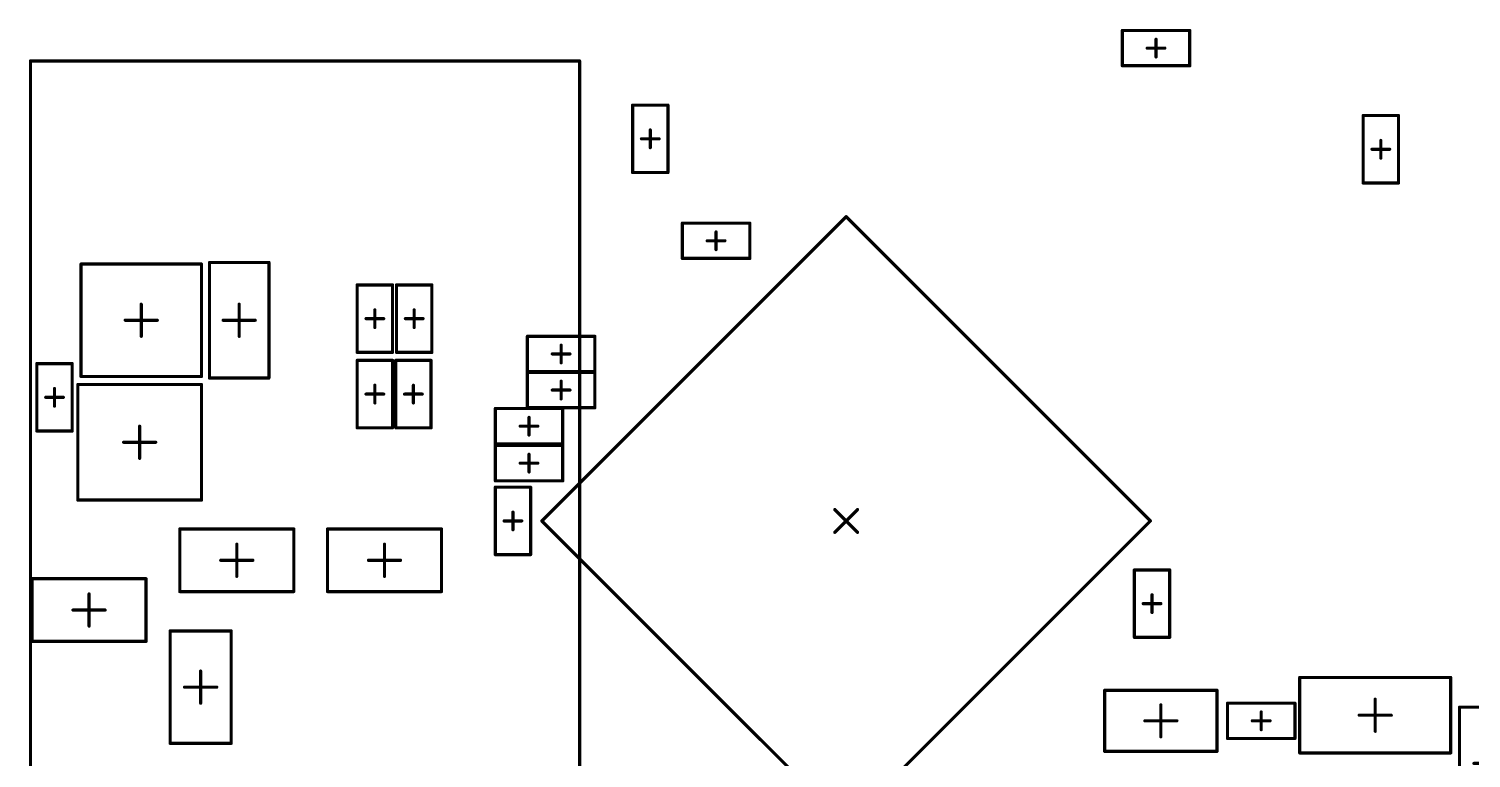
# Model space of a CAD drawing. Header units: millimetres. Extents: x 17 to 252, y 25 to 107.
# Drawn here: x 122.3 to 167.21, y 50.44 to 73.15 of the extents above; entities that cross this region are included whole.
import ezdxf

# ---------------------------------------------------------------- set-up
doc = ezdxf.new("R2010")
doc.units = ezdxf.units.MM
doc.layers.add('Mechanical15', color=56, linetype='Continuous')

# ---------------------------------------------------------------- blocks, each defined once
blk = doc.blocks.new('CAPC1005X06N_17')
at = {"layer": 'Mechanical15', "const_width": 0.1}
for points in [[(-1.05, -0.55), (-1.05, 0.55)], [(-1.05, 0.55), (1.05, 0.55)], [(1.05, -0.55), (1.05, 0.55)], [(-0.275, 0), (0.275, 0)], [(0, -0.275), (0, 0.275)], [(-1.05, -0.55), (1.05, -0.55)]]:
    blk.add_lwpolyline(points, dxfattribs=at)
at = {"layer": 'Mechanical15', "const_width": 0.05}
for points in [[(-1.075, 0.55, 1), (-1.025, 0.55, 1)], [(-1.075, 0.55, 1), (-1.025, 0.55, 1)], [(1.025, 0.55, 1), (1.075, 0.55, 1)], [(1.025, 0.55, 1), (1.075, 0.55, 1)], [(-0.3, 0, 1), (-0.25, 0, 1)], [(-0.025, 0.275, 1), (0.025, 0.275, 1)], [(0.25, 0, 1), (0.3, 0, 1)], [(-0.025, -0.275, 1), (0.025, -0.275, 1)], [(-1.075, -0.55, 1), (-1.025, -0.55, 1)], [(-1.075, -0.55, 1), (-1.025, -0.55, 1)], [(1.025, -0.55, 1), (1.075, -0.55, 1)], [(1.025, -0.55, 1), (1.075, -0.55, 1)]]:
    blk.add_lwpolyline(points, format="xyb", close=True, dxfattribs=at)
blk = doc.blocks.new('CAPC1005X06N_19')
at = {"layer": 'Mechanical15', "const_width": 0.1}
for points in [[(-1.05, 0.55), (-1.05, -0.55)], [(-1.05, 0.55), (1.05, 0.55)], [(1.05, 0.55), (1.05, -0.55)], [(-0.275, 0), (0.275, 0)], [(0, 0.275), (0, -0.275)], [(-1.05, -0.55), (1.05, -0.55)]]:
    blk.add_lwpolyline(points, dxfattribs=at)
at = {"layer": 'Mechanical15', "const_width": 0.05}
for points in [[(-1.075, 0.55, 1), (-1.025, 0.55, 1)], [(-1.075, 0.55, 1), (-1.025, 0.55, 1)], [(1.025, 0.55, 1), (1.075, 0.55, 1)], [(1.025, 0.55, 1), (1.075, 0.55, 1)], [(-0.3, 0, 1), (-0.25, 0, 1)], [(-0.025, 0.275, 1), (0.025, 0.275, 1)], [(0.25, 0, 1), (0.3, 0, 1)], [(-0.025, -0.275, 1), (0.025, -0.275, 1)], [(-1.075, -0.55, 1), (-1.025, -0.55, 1)], [(-1.075, -0.55, 1), (-1.025, -0.55, 1)], [(1.025, -0.55, 1), (1.075, -0.55, 1)], [(1.025, -0.55, 1), (1.075, -0.55, 1)]]:
    blk.add_lwpolyline(points, format="xyb", close=True, dxfattribs=at)
blk = doc.blocks.new('CAPC2012X09N_20')
at = {"layer": 'Mechanical15', "const_width": 0.1}
for points in [[(-1.75, 0.95), (-1.75, -0.95)], [(-1.75, 0.95), (1.75, 0.95)], [(1.75, 0.95), (1.75, -0.95)], [(0, 0.5), (0, -0.5)], [(-0.5, 0), (0.5, 0)], [(-1.75, -0.95), (1.75, -0.95)]]:
    blk.add_lwpolyline(points, dxfattribs=at)
at = {"layer": 'Mechanical15', "const_width": 0.05}
for points in [[(-1.775, 0.95, 1), (-1.725, 0.95, 1)], [(-1.775, 0.95, 1), (-1.725, 0.95, 1)], [(1.725, 0.95, 1), (1.775, 0.95, 1)], [(1.725, 0.95, 1), (1.775, 0.95, 1)], [(-0.025, 0.5, 1), (0.025, 0.5, 1)], [(-0.525, 0, 1), (-0.475, 0, 1)], [(0.475, 0, 1), (0.525, 0, 1)], [(-0.025, -0.5, 1), (0.025, -0.5, 1)], [(-1.775, -0.95, 1), (-1.725, -0.95, 1)], [(-1.775, -0.95, 1), (-1.725, -0.95, 1)], [(1.725, -0.95, 1), (1.775, -0.95, 1)], [(1.725, -0.95, 1), (1.775, -0.95, 1)]]:
    blk.add_lwpolyline(points, format="xyb", close=True, dxfattribs=at)
blk = doc.blocks.new('CAPC1005X06N_21')
at = {"layer": 'Mechanical15', "const_width": 0.1}
for points in [[(-1.05, -0.55), (-1.05, 0.55)], [(-1.05, 0.55), (1.05, 0.55)], [(1.05, -0.55), (1.05, 0.55)], [(-0.275, 0), (0.275, 0)], [(0, -0.275), (0, 0.275)], [(-1.05, -0.55), (1.05, -0.55)]]:
    blk.add_lwpolyline(points, dxfattribs=at)
at = {"layer": 'Mechanical15', "const_width": 0.05}
for points in [[(-1.075, 0.55, 1), (-1.025, 0.55, 1)], [(-1.075, 0.55, 1), (-1.025, 0.55, 1)], [(1.025, 0.55, 1), (1.075, 0.55, 1)], [(1.025, 0.55, 1), (1.075, 0.55, 1)], [(-0.3, 0, 1), (-0.25, 0, 1)], [(-0.025, 0.275, 1), (0.025, 0.275, 1)], [(0.25, 0, 1), (0.3, 0, 1)], [(-0.025, -0.275, 1), (0.025, -0.275, 1)], [(-1.075, -0.55, 1), (-1.025, -0.55, 1)], [(-1.075, -0.55, 1), (-1.025, -0.55, 1)], [(1.025, -0.55, 1), (1.075, -0.55, 1)], [(1.025, -0.55, 1), (1.075, -0.55, 1)]]:
    blk.add_lwpolyline(points, format="xyb", close=True, dxfattribs=at)
blk = doc.blocks.new('CAPC1005X06N_22')
at = {"layer": 'Mechanical15', "const_width": 0.1}
for points in [[(-1.05, -0.55), (-1.05, 0.55)], [(-1.05, 0.55), (1.05, 0.55)], [(1.05, -0.55), (1.05, 0.55)], [(-0.275, 0), (0.275, 0)], [(0, -0.275), (0, 0.275)], [(-1.05, -0.55), (1.05, -0.55)]]:
    blk.add_lwpolyline(points, dxfattribs=at)
at = {"layer": 'Mechanical15', "const_width": 0.05}
for points in [[(-1.075, 0.55, 1), (-1.025, 0.55, 1)], [(-1.075, 0.55, 1), (-1.025, 0.55, 1)], [(1.025, 0.55, 1), (1.075, 0.55, 1)], [(1.025, 0.55, 1), (1.075, 0.55, 1)], [(-0.3, 0, 1), (-0.25, 0, 1)], [(-0.025, 0.275, 1), (0.025, 0.275, 1)], [(0.25, 0, 1), (0.3, 0, 1)], [(-0.025, -0.275, 1), (0.025, -0.275, 1)], [(-1.075, -0.55, 1), (-1.025, -0.55, 1)], [(-1.075, -0.55, 1), (-1.025, -0.55, 1)], [(1.025, -0.55, 1), (1.075, -0.55, 1)], [(1.025, -0.55, 1), (1.075, -0.55, 1)]]:
    blk.add_lwpolyline(points, format="xyb", close=True, dxfattribs=at)
blk = doc.blocks.new('CAPC1005X06N_23')
at = {"layer": 'Mechanical15', "const_width": 0.1}
for points in [[(-1.05, -0.55), (-1.05, 0.55)], [(-1.05, 0.55), (1.05, 0.55)], [(1.05, -0.55), (1.05, 0.55)], [(-0.275, 0), (0.275, 0)], [(0, -0.275), (0, 0.275)], [(-1.05, -0.55), (1.05, -0.55)]]:
    blk.add_lwpolyline(points, dxfattribs=at)
at = {"layer": 'Mechanical15', "const_width": 0.05}
for points in [[(-1.075, 0.55, 1), (-1.025, 0.55, 1)], [(-1.075, 0.55, 1), (-1.025, 0.55, 1)], [(1.025, 0.55, 1), (1.075, 0.55, 1)], [(1.025, 0.55, 1), (1.075, 0.55, 1)], [(-0.3, 0, 1), (-0.25, 0, 1)], [(-0.025, 0.275, 1), (0.025, 0.275, 1)], [(0.25, 0, 1), (0.3, 0, 1)], [(-0.025, -0.275, 1), (0.025, -0.275, 1)], [(-1.075, -0.55, 1), (-1.025, -0.55, 1)], [(-1.075, -0.55, 1), (-1.025, -0.55, 1)], [(1.025, -0.55, 1), (1.075, -0.55, 1)], [(1.025, -0.55, 1), (1.075, -0.55, 1)]]:
    blk.add_lwpolyline(points, format="xyb", close=True, dxfattribs=at)
blk = doc.blocks.new('CAPC1005X06N_24')
at = {"layer": 'Mechanical15', "const_width": 0.1}
for points in [[(-1.05, -0.55), (-1.05, 0.55)], [(-1.05, 0.55), (1.05, 0.55)], [(1.05, -0.55), (1.05, 0.55)], [(-0.275, 0), (0.275, 0)], [(0, -0.275), (0, 0.275)], [(-1.05, -0.55), (1.05, -0.55)]]:
    blk.add_lwpolyline(points, dxfattribs=at)
at = {"layer": 'Mechanical15', "const_width": 0.05}
for points in [[(-1.075, 0.55, 1), (-1.025, 0.55, 1)], [(-1.075, 0.55, 1), (-1.025, 0.55, 1)], [(1.025, 0.55, 1), (1.075, 0.55, 1)], [(1.025, 0.55, 1), (1.075, 0.55, 1)], [(-0.3, 0, 1), (-0.25, 0, 1)], [(-0.025, 0.275, 1), (0.025, 0.275, 1)], [(0.25, 0, 1), (0.3, 0, 1)], [(-0.025, -0.275, 1), (0.025, -0.275, 1)], [(-1.075, -0.55, 1), (-1.025, -0.55, 1)], [(-1.075, -0.55, 1), (-1.025, -0.55, 1)], [(1.025, -0.55, 1), (1.075, -0.55, 1)], [(1.025, -0.55, 1), (1.075, -0.55, 1)]]:
    blk.add_lwpolyline(points, format="xyb", close=True, dxfattribs=at)
blk = doc.blocks.new('CAPC1005X06N_26')
at = {"layer": 'Mechanical15', "const_width": 0.1}
for points in [[(-1.05, -0.55), (-1.05, 0.55)], [(1.05, 0.55), (-1.05, 0.55)], [(1.05, -0.55), (1.05, 0.55)], [(0.275, 0), (-0.275, 0)], [(0, -0.275), (0, 0.275)], [(1.05, -0.55), (-1.05, -0.55)]]:
    blk.add_lwpolyline(points, dxfattribs=at)
at = {"layer": 'Mechanical15', "const_width": 0.05}
for points in [[(-1.075, 0.55, 1), (-1.025, 0.55, 1)], [(-1.075, 0.55, 1), (-1.025, 0.55, 1)], [(1.025, 0.55, 1), (1.075, 0.55, 1)], [(1.025, 0.55, 1), (1.075, 0.55, 1)], [(-0.3, 0, 1), (-0.25, 0, 1)], [(-0.025, 0.275, 1), (0.025, 0.275, 1)], [(0.25, 0, 1), (0.3, 0, 1)], [(-0.025, -0.275, 1), (0.025, -0.275, 1)], [(-1.075, -0.55, 1), (-1.025, -0.55, 1)], [(-1.075, -0.55, 1), (-1.025, -0.55, 1)], [(1.025, -0.55, 1), (1.075, -0.55, 1)], [(1.025, -0.55, 1), (1.075, -0.55, 1)]]:
    blk.add_lwpolyline(points, format="xyb", close=True, dxfattribs=at)
blk = doc.blocks.new('CAPC3216X09N_55')
at = {"layer": 'Mechanical15', "const_width": 0.1}
for points in [[(-2.35, 1.175), (2.35, 1.175)], [(-2.35, -1.175), (-2.35, 1.175)], [(2.35, -1.175), (2.35, 1.175)], [(0, -0.5), (0, 0.5)], [(-0.5, 0), (0.5, 0)], [(-2.35, -1.175), (2.35, -1.175)]]:
    blk.add_lwpolyline(points, dxfattribs=at)
at = {"layer": 'Mechanical15', "const_width": 0.05}
for points in [[(-2.375, 1.175, 1), (-2.325, 1.175, 1)], [(-2.375, 1.175, 1), (-2.325, 1.175, 1)], [(2.325, 1.175, 1), (2.375, 1.175, 1)], [(2.325, 1.175, 1), (2.375, 1.175, 1)], [(-0.025, 0.5, 1), (0.025, 0.5, 1)], [(-0.525, 0, 1), (-0.475, 0, 1)], [(0.475, 0, 1), (0.525, 0, 1)], [(-0.025, -0.5, 1), (0.025, -0.5, 1)], [(-2.375, -1.175, 1), (-2.325, -1.175, 1)], [(-2.375, -1.175, 1), (-2.325, -1.175, 1)], [(2.325, -1.175, 1), (2.375, -1.175, 1)], [(2.325, -1.175, 1), (2.375, -1.175, 1)]]:
    blk.add_lwpolyline(points, format="xyb", close=True, dxfattribs=at)
blk = doc.blocks.new('CAPC2012X14N_57')
at = {"layer": 'Mechanical15', "const_width": 0.1}
for points in [[(-1.75, 0.95), (1.75, 0.95)], [(-1.75, 0.95), (-1.75, -0.95)], [(1.75, 0.95), (1.75, -0.95)], [(0, 0.5), (0, -0.5)], [(-0.5, 0), (0.5, 0)], [(-1.75, -0.95), (1.75, -0.95)]]:
    blk.add_lwpolyline(points, dxfattribs=at)
at = {"layer": 'Mechanical15', "const_width": 0.05}
for points in [[(-1.775, 0.95, 1), (-1.725, 0.95, 1)], [(-1.775, 0.95, 1), (-1.725, 0.95, 1)], [(1.725, 0.95, 1), (1.775, 0.95, 1)], [(1.725, 0.95, 1), (1.775, 0.95, 1)], [(-0.025, 0.5, 1), (0.025, 0.5, 1)], [(-0.525, 0, 1), (-0.475, 0, 1)], [(0.475, 0, 1), (0.525, 0, 1)], [(-0.025, -0.5, 1), (0.025, -0.5, 1)], [(-1.775, -0.95, 1), (-1.725, -0.95, 1)], [(-1.775, -0.95, 1), (-1.725, -0.95, 1)], [(1.725, -0.95, 1), (1.775, -0.95, 1)], [(1.725, -0.95, 1), (1.775, -0.95, 1)]]:
    blk.add_lwpolyline(points, format="xyb", close=True, dxfattribs=at)
blk = doc.blocks.new('CAPC2012X14N_60')
at = {"layer": 'Mechanical15', "const_width": 0.1}
for points in [[(-1.75, 0.95), (1.75, 0.95)], [(-1.75, -0.95), (-1.75, 0.95)], [(1.75, -0.95), (1.75, 0.95)], [(0, -0.5), (0, 0.5)], [(-0.5, 0), (0.5, 0)], [(-1.75, -0.95), (1.75, -0.95)]]:
    blk.add_lwpolyline(points, dxfattribs=at)
at = {"layer": 'Mechanical15', "const_width": 0.05}
for points in [[(-1.775, 0.95, 1), (-1.725, 0.95, 1)], [(-1.775, 0.95, 1), (-1.725, 0.95, 1)], [(1.725, 0.95, 1), (1.775, 0.95, 1)], [(1.725, 0.95, 1), (1.775, 0.95, 1)], [(-0.025, 0.5, 1), (0.025, 0.5, 1)], [(-0.525, 0, 1), (-0.475, 0, 1)], [(0.475, 0, 1), (0.525, 0, 1)], [(-0.025, -0.5, 1), (0.025, -0.5, 1)], [(-1.775, -0.95, 1), (-1.725, -0.95, 1)], [(-1.775, -0.95, 1), (-1.725, -0.95, 1)], [(1.725, -0.95, 1), (1.775, -0.95, 1)], [(1.725, -0.95, 1), (1.775, -0.95, 1)]]:
    blk.add_lwpolyline(points, format="xyb", close=True, dxfattribs=at)
blk = doc.blocks.new('RESC1005X04N_109')
at = {"layer": 'Mechanical15', "const_width": 0.1}
for points in [[(1.05, 0.55), (-1.05, 0.55)], [(-1.05, -0.55), (-1.05, 0.55)], [(1.05, -0.55), (1.05, 0.55)], [(0.275, 0), (-0.275, 0)], [(0, -0.275), (0, 0.275)], [(1.05, -0.55), (-1.05, -0.55)]]:
    blk.add_lwpolyline(points, dxfattribs=at)
at = {"layer": 'Mechanical15', "const_width": 0.05}
for points in [[(-1.075, 0.55, 1), (-1.025, 0.55, 1)], [(-1.075, 0.55, 1), (-1.025, 0.55, 1)], [(1.025, 0.55, 1), (1.075, 0.55, 1)], [(1.025, 0.55, 1), (1.075, 0.55, 1)], [(-0.3, 0, 1), (-0.25, 0, 1)], [(-0.025, 0.275, 1), (0.025, 0.275, 1)], [(0.25, 0, 1), (0.3, 0, 1)], [(-0.025, -0.275, 1), (0.025, -0.275, 1)], [(-1.075, -0.55, 1), (-1.025, -0.55, 1)], [(-1.075, -0.55, 1), (-1.025, -0.55, 1)], [(1.025, -0.55, 1), (1.075, -0.55, 1)], [(1.025, -0.55, 1), (1.075, -0.55, 1)]]:
    blk.add_lwpolyline(points, format="xyb", close=True, dxfattribs=at)
blk = doc.blocks.new('RESC1005X04N_110')
at = {"layer": 'Mechanical15', "const_width": 0.1}
for points in [[(1.05, 0.55), (-1.05, 0.55)], [(-1.05, -0.55), (-1.05, 0.55)], [(1.05, -0.55), (1.05, 0.55)], [(0.275, 0), (-0.275, 0)], [(0, -0.275), (0, 0.275)], [(1.05, -0.55), (-1.05, -0.55)]]:
    blk.add_lwpolyline(points, dxfattribs=at)
at = {"layer": 'Mechanical15', "const_width": 0.05}
for points in [[(-1.075, 0.55, 1), (-1.025, 0.55, 1)], [(-1.075, 0.55, 1), (-1.025, 0.55, 1)], [(1.025, 0.55, 1), (1.075, 0.55, 1)], [(1.025, 0.55, 1), (1.075, 0.55, 1)], [(-0.3, 0, 1), (-0.25, 0, 1)], [(-0.025, 0.275, 1), (0.025, 0.275, 1)], [(0.25, 0, 1), (0.3, 0, 1)], [(-0.025, -0.275, 1), (0.025, -0.275, 1)], [(-1.075, -0.55, 1), (-1.025, -0.55, 1)], [(-1.075, -0.55, 1), (-1.025, -0.55, 1)], [(1.025, -0.55, 1), (1.075, -0.55, 1)], [(1.025, -0.55, 1), (1.075, -0.55, 1)]]:
    blk.add_lwpolyline(points, format="xyb", close=True, dxfattribs=at)
blk = doc.blocks.new('RESC1005X04N_111')
at = {"layer": 'Mechanical15', "const_width": 0.1}
for points in [[(-1.05, 0.55), (1.05, 0.55)], [(-1.05, 0.55), (-1.05, -0.55)], [(1.05, 0.55), (1.05, -0.55)], [(-0.275, 0), (0.275, 0)], [(0, 0.275), (0, -0.275)], [(-1.05, -0.55), (1.05, -0.55)]]:
    blk.add_lwpolyline(points, dxfattribs=at)
at = {"layer": 'Mechanical15', "const_width": 0.05}
for points in [[(-1.075, 0.55, 1), (-1.025, 0.55, 1)], [(-1.075, 0.55, 1), (-1.025, 0.55, 1)], [(1.025, 0.55, 1), (1.075, 0.55, 1)], [(1.025, 0.55, 1), (1.075, 0.55, 1)], [(-0.3, 0, 1), (-0.25, 0, 1)], [(-0.025, 0.275, 1), (0.025, 0.275, 1)], [(0.25, 0, 1), (0.3, 0, 1)], [(-0.025, -0.275, 1), (0.025, -0.275, 1)], [(-1.075, -0.55, 1), (-1.025, -0.55, 1)], [(-1.075, -0.55, 1), (-1.025, -0.55, 1)], [(1.025, -0.55, 1), (1.075, -0.55, 1)], [(1.025, -0.55, 1), (1.075, -0.55, 1)]]:
    blk.add_lwpolyline(points, format="xyb", close=True, dxfattribs=at)
blk = doc.blocks.new('RESC1005X04N_112')
at = {"layer": 'Mechanical15', "const_width": 0.1}
for points in [[(-1.05, 0.55), (1.05, 0.55)], [(-1.05, 0.55), (-1.05, -0.55)], [(1.05, 0.55), (1.05, -0.55)], [(-0.275, 0), (0.275, 0)], [(0, 0.275), (0, -0.275)], [(-1.05, -0.55), (1.05, -0.55)]]:
    blk.add_lwpolyline(points, dxfattribs=at)
at = {"layer": 'Mechanical15', "const_width": 0.05}
for points in [[(-1.075, 0.55, 1), (-1.025, 0.55, 1)], [(-1.075, 0.55, 1), (-1.025, 0.55, 1)], [(1.025, 0.55, 1), (1.075, 0.55, 1)], [(1.025, 0.55, 1), (1.075, 0.55, 1)], [(-0.3, 0, 1), (-0.25, 0, 1)], [(-0.025, 0.275, 1), (0.025, 0.275, 1)], [(0.25, 0, 1), (0.3, 0, 1)], [(-0.025, -0.275, 1), (0.025, -0.275, 1)], [(-1.075, -0.55, 1), (-1.025, -0.55, 1)], [(-1.075, -0.55, 1), (-1.025, -0.55, 1)], [(1.025, -0.55, 1), (1.075, -0.55, 1)], [(1.025, -0.55, 1), (1.075, -0.55, 1)]]:
    blk.add_lwpolyline(points, format="xyb", close=True, dxfattribs=at)
blk = doc.blocks.new('RESC1005X04N_159')
at = {"layer": 'Mechanical15', "const_width": 0.1}
for points in [[(1.05, 0.55), (-1.05, 0.55)], [(-1.05, 0.55), (-1.05, -0.55)], [(1.05, 0.55), (1.05, -0.55)], [(0.275, 0), (-0.275, 0)], [(0, 0.275), (0, -0.275)], [(1.05, -0.55), (-1.05, -0.55)]]:
    blk.add_lwpolyline(points, dxfattribs=at)
at = {"layer": 'Mechanical15', "const_width": 0.05}
for points in [[(-1.075, 0.55, 1), (-1.025, 0.55, 1)], [(-1.075, 0.55, 1), (-1.025, 0.55, 1)], [(1.025, 0.55, 1), (1.075, 0.55, 1)], [(1.025, 0.55, 1), (1.075, 0.55, 1)], [(-0.3, 0, 1), (-0.25, 0, 1)], [(-0.025, 0.275, 1), (0.025, 0.275, 1)], [(0.25, 0, 1), (0.3, 0, 1)], [(-0.025, -0.275, 1), (0.025, -0.275, 1)], [(-1.075, -0.55, 1), (-1.025, -0.55, 1)], [(-1.075, -0.55, 1), (-1.025, -0.55, 1)], [(1.025, -0.55, 1), (1.075, -0.55, 1)], [(1.025, -0.55, 1), (1.075, -0.55, 1)]]:
    blk.add_lwpolyline(points, format="xyb", close=True, dxfattribs=at)
blk = doc.blocks.new('RESC1005X04N_161')
at = {"layer": 'Mechanical15', "const_width": 0.1}
for points in [[(1.05, 0.55), (-1.05, 0.55)], [(-1.05, -0.55), (-1.05, 0.55)], [(1.05, -0.55), (1.05, 0.55)], [(0.275, 0), (-0.275, 0)], [(0, -0.275), (0, 0.275)], [(1.05, -0.55), (-1.05, -0.55)]]:
    blk.add_lwpolyline(points, dxfattribs=at)
at = {"layer": 'Mechanical15', "const_width": 0.05}
for points in [[(-1.075, 0.55, 1), (-1.025, 0.55, 1)], [(-1.075, 0.55, 1), (-1.025, 0.55, 1)], [(1.025, 0.55, 1), (1.075, 0.55, 1)], [(1.025, 0.55, 1), (1.075, 0.55, 1)], [(-0.3, 0, 1), (-0.25, 0, 1)], [(-0.025, 0.275, 1), (0.025, 0.275, 1)], [(0.25, 0, 1), (0.3, 0, 1)], [(-0.025, -0.275, 1), (0.025, -0.275, 1)], [(-1.075, -0.55, 1), (-1.025, -0.55, 1)], [(-1.075, -0.55, 1), (-1.025, -0.55, 1)], [(1.025, -0.55, 1), (1.075, -0.55, 1)], [(1.025, -0.55, 1), (1.075, -0.55, 1)]]:
    blk.add_lwpolyline(points, format="xyb", close=True, dxfattribs=at)
blk = doc.blocks.new('RESC1005X04N_164')
at = {"layer": 'Mechanical15', "const_width": 0.1}
for points in [[(-1.05, 0.55), (1.05, 0.55)], [(-1.05, -0.55), (-1.05, 0.55)], [(1.05, -0.55), (1.05, 0.55)], [(-0.275, 0), (0.275, 0)], [(0, -0.275), (0, 0.275)], [(-1.05, -0.55), (1.05, -0.55)]]:
    blk.add_lwpolyline(points, dxfattribs=at)
at = {"layer": 'Mechanical15', "const_width": 0.05}
for points in [[(-1.075, 0.55, 1), (-1.025, 0.55, 1)], [(-1.075, 0.55, 1), (-1.025, 0.55, 1)], [(1.025, 0.55, 1), (1.075, 0.55, 1)], [(1.025, 0.55, 1), (1.075, 0.55, 1)], [(-0.3, 0, 1), (-0.25, 0, 1)], [(-0.025, 0.275, 1), (0.025, 0.275, 1)], [(0.25, 0, 1), (0.3, 0, 1)], [(-0.025, -0.275, 1), (0.025, -0.275, 1)], [(-1.075, -0.55, 1), (-1.025, -0.55, 1)], [(-1.075, -0.55, 1), (-1.025, -0.55, 1)], [(1.025, -0.55, 1), (1.075, -0.55, 1)], [(1.025, -0.55, 1), (1.075, -0.55, 1)]]:
    blk.add_lwpolyline(points, format="xyb", close=True, dxfattribs=at)
blk = doc.blocks.new('RESC1005X04N_172')
at = {"layer": 'Mechanical15', "const_width": 0.1}
for points in [[(-1.05, 0.55), (1.05, 0.55)], [(-1.05, 0.55), (-1.05, -0.55)], [(1.05, 0.55), (1.05, -0.55)], [(-0.275, 0), (0.275, 0)], [(0, 0.275), (0, -0.275)], [(-1.05, -0.55), (1.05, -0.55)]]:
    blk.add_lwpolyline(points, dxfattribs=at)
at = {"layer": 'Mechanical15', "const_width": 0.05}
for points in [[(-1.075, 0.55, 1), (-1.025, 0.55, 1)], [(-1.075, 0.55, 1), (-1.025, 0.55, 1)], [(1.025, 0.55, 1), (1.075, 0.55, 1)], [(1.025, 0.55, 1), (1.075, 0.55, 1)], [(-0.3, 0, 1), (-0.25, 0, 1)], [(-0.025, 0.275, 1), (0.025, 0.275, 1)], [(0.25, 0, 1), (0.3, 0, 1)], [(-0.025, -0.275, 1), (0.025, -0.275, 1)], [(-1.075, -0.55, 1), (-1.025, -0.55, 1)], [(-1.075, -0.55, 1), (-1.025, -0.55, 1)], [(1.025, -0.55, 1), (1.075, -0.55, 1)], [(1.025, -0.55, 1), (1.075, -0.55, 1)]]:
    blk.add_lwpolyline(points, format="xyb", close=True, dxfattribs=at)
blk = doc.blocks.new('RESC2012X07N_205')
at = {"layer": 'Mechanical15', "const_width": 0.1}
for points in [[(1.8, 0.925), (-1.8, 0.925)], [(-1.8, -0.925), (-1.8, 0.925)], [(1.8, -0.925), (1.8, 0.925)], [(0, -0.5), (0, 0.5)], [(0.5, 0), (-0.5, 0)], [(1.8, -0.925), (-1.8, -0.925)]]:
    blk.add_lwpolyline(points, dxfattribs=at)
at = {"layer": 'Mechanical15', "const_width": 0.05}
for points in [[(-1.825, 0.925, 1), (-1.775, 0.925, 1)], [(-1.825, 0.925, 1), (-1.775, 0.925, 1)], [(1.775, 0.925, 1), (1.825, 0.925, 1)], [(1.775, 0.925, 1), (1.825, 0.925, 1)], [(-0.025, 0.5, 1), (0.025, 0.5, 1)], [(-0.525, 0, 1), (-0.475, 0, 1)], [(0.475, 0, 1), (0.525, 0, 1)], [(-1.825, -0.925, 1), (-1.775, -0.925, 1)], [(-1.825, -0.925, 1), (-1.775, -0.925, 1)], [(-0.025, -0.5, 1), (0.025, -0.5, 1)], [(1.775, -0.925, 1), (1.825, -0.925, 1)], [(1.775, -0.925, 1), (1.825, -0.925, 1)]]:
    blk.add_lwpolyline(points, format="xyb", close=True, dxfattribs=at)
blk = doc.blocks.new('RESC1005X04N_206')
at = {"layer": 'Mechanical15', "const_width": 0.1}
for points in [[(-1.05, 0.55), (1.05, 0.55)], [(-1.05, 0.55), (-1.05, -0.55)], [(1.05, 0.55), (1.05, -0.55)], [(-0.275, 0), (0.275, 0)], [(0, 0.275), (0, -0.275)], [(-1.05, -0.55), (1.05, -0.55)]]:
    blk.add_lwpolyline(points, dxfattribs=at)
at = {"layer": 'Mechanical15', "const_width": 0.05}
for points in [[(-1.075, 0.55, 1), (-1.025, 0.55, 1)], [(-1.075, 0.55, 1), (-1.025, 0.55, 1)], [(1.025, 0.55, 1), (1.075, 0.55, 1)], [(1.025, 0.55, 1), (1.075, 0.55, 1)], [(-0.3, 0, 1), (-0.25, 0, 1)], [(-0.025, 0.275, 1), (0.025, 0.275, 1)], [(0.25, 0, 1), (0.3, 0, 1)], [(-0.025, -0.275, 1), (0.025, -0.275, 1)], [(-1.075, -0.55, 1), (-1.025, -0.55, 1)], [(-1.075, -0.55, 1), (-1.025, -0.55, 1)], [(1.025, -0.55, 1), (1.075, -0.55, 1)], [(1.025, -0.55, 1), (1.075, -0.55, 1)]]:
    blk.add_lwpolyline(points, format="xyb", close=True, dxfattribs=at)
blk = doc.blocks.new('TSQFP50P1200X1200X160_64N_218')
at = {"layer": 'Mechanical15', "const_width": 0.1}
for points in [[(-6.7, 6.7), (6.7, 6.7)], [(-6.7, -6.7), (-6.7, 6.7)], [(6.7, -6.7), (6.7, 6.7)], [(0, -0.5), (0, 0.5)], [(-0.5, 0), (0.5, 0)], [(-6.7, -6.7), (6.7, -6.7)]]:
    blk.add_lwpolyline(points, dxfattribs=at)
at = {"layer": 'Mechanical15', "const_width": 0.05}
for points in [[(-6.725, 6.7, 1), (-6.675, 6.7, 1)], [(-6.725, 6.7, 1), (-6.675, 6.7, 1)], [(6.675, 6.7, 1), (6.725, 6.7, 1)], [(6.675, 6.7, 1), (6.725, 6.7, 1)], [(-0.025, 0.5, 1), (0.025, 0.5, 1)], [(-0.525, 0, 1), (-0.475, 0, 1)], [(0.475, 0, 1), (0.525, 0, 1)], [(-0.025, -0.5, 1), (0.025, -0.5, 1)], [(-6.725, -6.7, 1), (-6.675, -6.7, 1)], [(-6.725, -6.7, 1), (-6.675, -6.7, 1)], [(6.675, -6.7, 1), (6.725, -6.7, 1)], [(6.675, -6.7, 1), (6.725, -6.7, 1)]]:
    blk.add_lwpolyline(points, format="xyb", close=True, dxfattribs=at)
blk = doc.blocks.new('INDC2012X10N_270')
at = {"layer": 'Mechanical15', "const_width": 0.1}
for points in [[(-1.775, 0.975), (1.775, 0.975)], [(-1.775, -0.975), (-1.775, 0.975)], [(1.775, -0.975), (1.775, 0.975)], [(0, -0.5), (0, 0.5)], [(-0.5, 0), (0.5, 0)], [(-1.775, -0.975), (1.775, -0.975)]]:
    blk.add_lwpolyline(points, dxfattribs=at)
at = {"layer": 'Mechanical15', "const_width": 0.05}
for points in [[(-1.8, 0.975, 1), (-1.75, 0.975, 1)], [(-1.8, 0.975, 1), (-1.75, 0.975, 1)], [(1.75, 0.975, 1), (1.8, 0.975, 1)], [(1.75, 0.975, 1), (1.8, 0.975, 1)], [(-0.025, 0.5, 1), (0.025, 0.5, 1)], [(-0.525, 0, 1), (-0.475, 0, 1)], [(0.475, 0, 1), (0.525, 0, 1)], [(-0.025, -0.5, 1), (0.025, -0.5, 1)], [(-1.8, -0.975, 1), (-1.75, -0.975, 1)], [(-1.8, -0.975, 1), (-1.75, -0.975, 1)], [(1.75, -0.975, 1), (1.8, -0.975, 1)], [(1.75, -0.975, 1), (1.8, -0.975, 1)]]:
    blk.add_lwpolyline(points, format="xyb", close=True, dxfattribs=at)
blk = doc.blocks.new('INDC2012X10N_271')
at = {"layer": 'Mechanical15', "const_width": 0.1}
for points in [[(-1.775, 0.975), (1.775, 0.975)], [(-1.775, -0.975), (-1.775, 0.975)], [(1.775, -0.975), (1.775, 0.975)], [(0, -0.5), (0, 0.5)], [(-0.5, 0), (0.5, 0)], [(-1.775, -0.975), (1.775, -0.975)]]:
    blk.add_lwpolyline(points, dxfattribs=at)
at = {"layer": 'Mechanical15', "const_width": 0.05}
for points in [[(-1.8, 0.975, 1), (-1.75, 0.975, 1)], [(-1.8, 0.975, 1), (-1.75, 0.975, 1)], [(1.75, 0.975, 1), (1.8, 0.975, 1)], [(1.75, 0.975, 1), (1.8, 0.975, 1)], [(-0.025, 0.5, 1), (0.025, 0.5, 1)], [(-0.525, 0, 1), (-0.475, 0, 1)], [(0.475, 0, 1), (0.525, 0, 1)], [(-0.025, -0.5, 1), (0.025, -0.5, 1)], [(-1.8, -0.975, 1), (-1.75, -0.975, 1)], [(-1.8, -0.975, 1), (-1.75, -0.975, 1)], [(1.75, -0.975, 1), (1.8, -0.975, 1)], [(1.75, -0.975, 1), (1.8, -0.975, 1)]]:
    blk.add_lwpolyline(points, format="xyb", close=True, dxfattribs=at)
blk = doc.blocks.new('INDC2012X10N_272')
at = {"layer": 'Mechanical15', "const_width": 0.1}
for points in [[(1.775, 0.975), (-1.775, 0.975)], [(-1.775, 0.975), (-1.775, -0.975)], [(1.775, 0.975), (1.775, -0.975)], [(0, 0.5), (0, -0.5)], [(0.5, 0), (-0.5, 0)], [(1.775, -0.975), (-1.775, -0.975)]]:
    blk.add_lwpolyline(points, dxfattribs=at)
at = {"layer": 'Mechanical15', "const_width": 0.05}
for points in [[(-1.8, 0.975, 1), (-1.75, 0.975, 1)], [(-1.8, 0.975, 1), (-1.75, 0.975, 1)], [(1.75, 0.975, 1), (1.8, 0.975, 1)], [(1.75, 0.975, 1), (1.8, 0.975, 1)], [(-0.025, 0.5, 1), (0.025, 0.5, 1)], [(-0.525, 0, 1), (-0.475, 0, 1)], [(0.475, 0, 1), (0.525, 0, 1)], [(-0.025, -0.5, 1), (0.025, -0.5, 1)], [(-1.8, -0.975, 1), (-1.75, -0.975, 1)], [(-1.8, -0.975, 1), (-1.75, -0.975, 1)], [(1.75, -0.975, 1), (1.8, -0.975, 1)], [(1.75, -0.975, 1), (1.8, -0.975, 1)]]:
    blk.add_lwpolyline(points, format="xyb", close=True, dxfattribs=at)
blk = doc.blocks.new('SOT95P230X110_3N_282')
at = {"layer": 'Mechanical15', "const_width": 0.1}
for points in [[(1.875, 1.75), (-1.875, 1.75)], [(-1.875, 1.75), (-1.875, -1.75)], [(1.875, 1.75), (1.875, -1.75)], [(0, 0.5), (0, -0.5)], [(0.5, 0), (-0.5, 0)], [(1.875, -1.75), (-1.875, -1.75)]]:
    blk.add_lwpolyline(points, dxfattribs=at)
at = {"layer": 'Mechanical15', "const_width": 0.05}
for points in [[(-1.9, 1.75, 1), (-1.85, 1.75, 1)], [(-1.9, 1.75, 1), (-1.85, 1.75, 1)], [(1.85, 1.75, 1), (1.9, 1.75, 1)], [(1.85, 1.75, 1), (1.9, 1.75, 1)], [(-0.025, 0.5, 1), (0.025, 0.5, 1)], [(-0.525, 0, 1), (-0.475, 0, 1)], [(0.475, 0, 1), (0.525, 0, 1)], [(-0.025, -0.5, 1), (0.025, -0.5, 1)], [(-1.9, -1.75, 1), (-1.85, -1.75, 1)], [(-1.9, -1.75, 1), (-1.85, -1.75, 1)], [(1.85, -1.75, 1), (1.9, -1.75, 1)], [(1.85, -1.75, 1), (1.9, -1.75, 1)]]:
    blk.add_lwpolyline(points, format="xyb", close=True, dxfattribs=at)
blk = doc.blocks.new('SOT90P247X115_3N_283')
at = {"layer": 'Mechanical15', "const_width": 0.1}
for points in [[(-1.925, 1.8), (1.925, 1.8)], [(-1.925, -1.8), (-1.925, 1.8)], [(1.925, -1.8), (1.925, 1.8)], [(0, -0.5), (0, 0.5)], [(-0.5, 0), (0.5, 0)], [(-1.925, -1.8), (1.925, -1.8)]]:
    blk.add_lwpolyline(points, dxfattribs=at)
at = {"layer": 'Mechanical15', "const_width": 0.05}
for points in [[(-1.95, 1.8, 1), (-1.9, 1.8, 1)], [(-1.95, 1.8, 1), (-1.9, 1.8, 1)], [(1.9, 1.8, 1), (1.95, 1.8, 1)], [(1.9, 1.8, 1), (1.95, 1.8, 1)], [(-0.025, 0.5, 1), (0.025, 0.5, 1)], [(-0.525, 0, 1), (-0.475, 0, 1)], [(0.475, 0, 1), (0.525, 0, 1)], [(-0.025, -0.5, 1), (0.025, -0.5, 1)], [(-1.95, -1.8, 1), (-1.9, -1.8, 1)], [(-1.95, -1.8, 1), (-1.9, -1.8, 1)], [(1.9, -1.8, 1), (1.95, -1.8, 1)], [(1.9, -1.8, 1), (1.95, -1.8, 1)]]:
    blk.add_lwpolyline(points, format="xyb", close=True, dxfattribs=at)
blk = doc.blocks.new('AE11_0100_T000_0100_292')
at = {"layer": 'Mechanical15', "const_width": 0.1}
for points in [[(-2.9, 8.6), (20.375, 8.6)], [(-2.9, 8.6), (-2.9, -8.5)], [(20.375, 8.6), (20.375, -8.5)], [(-2.9, -8.5), (20.375, -8.5)]]:
    blk.add_lwpolyline(points, dxfattribs=at)
at = {"layer": 'Mechanical15', "const_width": 0.05}
for points in [[(-2.925, 8.6, 1), (-2.875, 8.6, 1)], [(-2.925, 8.6, 1), (-2.875, 8.6, 1)], [(20.35, 8.6, 1), (20.4, 8.6, 1)], [(20.35, 8.6, 1), (20.4, 8.6, 1)], [(-2.925, -8.5, 1), (-2.875, -8.5, 1)], [(-2.925, -8.5, 1), (-2.875, -8.5, 1)], [(20.35, -8.5, 1), (20.4, -8.5, 1)], [(20.35, -8.5, 1), (20.4, -8.5, 1)]]:
    blk.add_lwpolyline(points, format="xyb", close=True, dxfattribs=at)

msp = doc.modelspace()

# ---------------------------------------------------------------- block references
for name, p, rotation in [('RESC1005X04N_164', (157.4, 72.55), 360), ('AE11_0100_T000_0100_292', (130.85, 69.25), 270), ('RESC1005X04N_172', (141.65, 69.725), 270), ('RESC1005X04N_161', (164.4, 69.4), 90), ('TSQFP50P1200X1200X160_64N_218', (147.75, 57.825), 45), ('CAPC1005X06N_17', (143.7, 66.55), 360), ('SOT95P230X110_3N_282', (125.8, 64.075), 180), ('RESC2012X07N_205', (128.85, 64.075), 90), ('RESC1005X04N_109', (133.075, 64.125), 90), ('RESC1005X04N_110', (134.3, 64.125), 90), ('CAPC1005X06N_21', (138.875, 63.025), 360), ('RESC1005X04N_206', (123.1, 61.675), 270), ('RESC1005X04N_111', (133.075, 61.775), 270), ('RESC1005X04N_112', (134.275, 61.775), 270), ('CAPC1005X06N_22', (138.875, 61.9), 360), ('CAPC1005X06N_24', (137.875, 60.775), 360), ('CAPC1005X06N_23', (137.875, 59.625), 360), ('CAPC1005X06N_26', (137.375, 57.825), 90), ('INDC2012X10N_270', (128.775, 56.6), 360), ('INDC2012X10N_271', (133.375, 56.6), 360), ('CAPC1005X06N_19', (157.275, 55.25), 270), ('INDC2012X10N_272', (124.175, 55.05), 180), ('CAPC2012X09N_20', (127.65, 52.65), 270), ('CAPC3216X09N_55', (164.225, 51.775), 360), ('CAPC2012X14N_60', (157.55, 51.6), 360), ('RESC1005X04N_159', (160.675, 51.6), 180), ('CAPC2012X14N_57', (167.8, 50.275), 270)]:
    msp.add_blockref(name, p, dxfattribs=dict(rotation=rotation))
msp.add_blockref('SOT90P247X115_3N_283', (125.75, 60.275))

doc.saveas('drawing.dxf')
